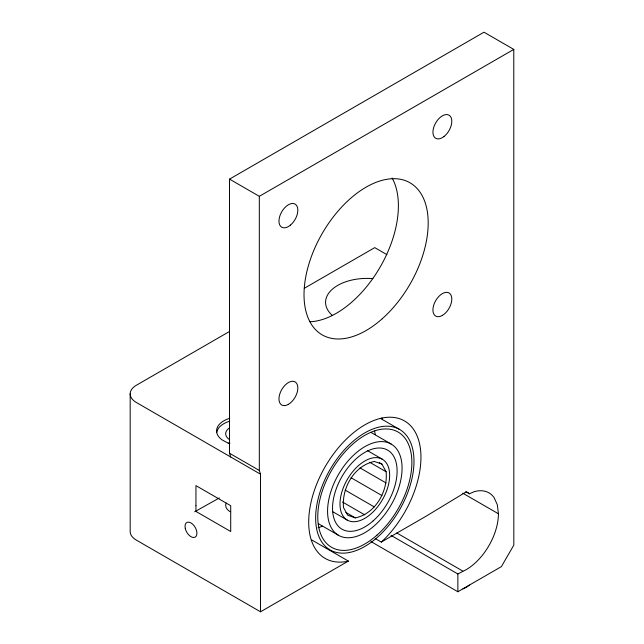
<?xml version="1.0" encoding="UTF-8"?>
<svg xmlns="http://www.w3.org/2000/svg" width="644" height="644" viewBox="0 0 644 644"><rect width="100%" height="100%" fill="white"/><g stroke="black" fill="none" stroke-linecap="round" stroke-linejoin="round"><path stroke-width="0.97" d="M370.952 541.564L457.868 591.747L501.41 566.607L513.823 545.098L513.783 49.403L483.982 32.2L229.522 179.121L229.522 453.263L230.721 456.999L260.522 474.209L260.522 611.8L136.351 540.115A21.075 12.164 0 0 1 130.177 531.509L130.177 393.87M457.868 591.747L457.868 573.965L466.143 569.69A45.66 26.364 -60 0 0 498.424 513.775L497.329 504.759L494.101 497.635A45.66 26.364 -60 0 0 474.499 491.581L469.307 493.787L465.829 491.783M381.908 464.074L374.301 461.466C354.248 465.62 341.578 487.991 343.518 507.593L347.736 515.272L355.335 517.881C375.396 513.727 388.066 491.356 386.126 471.754L381.908 464.074L379.292 462.569M216.65 432.551L218.026 428.928A24.585 14.208 0 0 1 229.747 421.176M375.243 538.585L381.28 542.079L382.166 541.298A79.373 45.829 -60 0 0 410.228 425.362A79.373 45.829 -60 0 0 319.416 477.792A79.373 45.829 -60 0 0 347.478 561.318L348.356 561.085L312.099 540.155L311.221 540.388M469.452 585.058L466.143 587.473L462.835 588.874M260.522 474.209L259.323 470.466L259.323 196.323L513.783 49.403M229.449 331.507L136.351 385.265A21.075 12.172 0 0 0 136.343 402.476L230.721 456.999M304.274 288.311L374.752 247.618L386.899 254.63M228.129 443.579L229.763 442.637M219.346 497.925L194.697 511.771M260.522 611.8L348.356 561.085M381.28 542.079L426.07 516.222L466.143 491.903L467.842 492.427L469.307 493.787M229.522 179.121L259.323 196.323M380.596 418.487L399.594 429.451A69.536 40.145 -60 0 1 377.545 537.168A69.536 40.145 -60 0 1 317.323 502.401A69.536 40.145 -60 0 1 399.594 429.451M371.306 432.583L391.158 444.054A52.679 30.413 -60 0 1 374.462 525.657A52.679 30.413 -60 0 1 328.843 499.317A52.679 30.413 -60 0 1 391.158 444.054M462.795 493.199L498.424 513.775M367.708 450.784L382.383 459.261A35.122 20.278 -60 0 1 371.25 513.662A35.122 20.278 -60 0 1 340.837 496.097A35.122 20.278 -60 0 1 382.383 459.261M369.567 462.199L386.126 471.754M359.988 467.898L386.126 482.984M351.02 477.711L381.908 495.542M345.136 490.092L374.301 506.933M396.776 532.958L462.835 571.099M342.511 502.03L364.818 514.91M390.94 535.325L457.868 573.965M345.9 512.439L355.335 517.881M332.586 511.618L347.261 520.086M229.522 453.263L259.323 470.466M318.627 523.83L338.478 535.293M381.94 417.892A79.373 45.829 -60 0 1 382.512 419.727M374.615 431.037A66.533 38.415 -60 0 1 375.211 434.716M322.419 526.148A66.533 38.415 -60 0 1 318.08 527.75M229.852 443.515A24.585 14.208 0 0 1 227.099 442.557L222.357 440.053A24.585 14.208 0 0 1 229.747 418.31M229.53 439.651A15.456 8.927 0 0 1 229.53 427.874M230.222 511.722A15.456 8.919 0 0 1 226.221 503.101M332.385 315.471A41.441 23.933 0 0 1 332.038 289.486A41.441 23.933 0 0 1 372.916 278.635M392.099 177.977A87.801 50.691 -60 0 1 380.588 266.31A87.801 50.691 -60 0 1 310.054 321.75M195.945 505.701L195.945 511.433L230.713 531.509L230.713 505.701L195.945 485.632L195.945 505.701M376.998 535.116A66.533 38.415 -60 0 0 398.089 432.052A66.533 38.415 -60 0 0 319.376 501.853A66.533 38.415 -60 0 0 376.998 535.116M373.174 520.859A45.66 26.364 -60 0 0 387.648 450.132A45.66 26.364 -60 0 0 333.64 498.029A45.66 26.364 -60 0 0 373.174 520.859M185.231 528.273A8.428 4.862 60 0 0 195.196 537.12A8.428 4.862 60 0 0 192.524 524.063A8.428 4.862 60 0 0 185.231 528.273M290.476 225.086A13.347 7.704 -60 0 0 295.338 204.261A13.347 7.704 -60 0 0 279.391 217.616A13.347 7.704 -60 0 0 290.476 225.086M444.094 136.448A13.347 7.704 -60 0 0 449.544 115.509A13.347 7.704 -60 0 0 433.476 128.237A13.347 7.704 -60 0 0 444.094 136.448M442.372 315.415A13.347 7.704 -60 0 0 450.542 294.356A13.347 7.704 -60 0 0 434.193 303.791A13.347 7.704 -60 0 0 442.372 315.415M288.399 404.343A13.347 7.704 -60 0 0 296.57 383.277A13.347 7.704 -60 0 0 280.229 392.719A13.347 7.704 -60 0 0 288.399 404.343M382.174 318.804A87.801 50.691 -60 0 0 410.003 182.799A87.801 50.691 -60 0 0 306.133 274.908A87.801 50.691 -60 0 0 382.174 318.804"/></g></svg>
